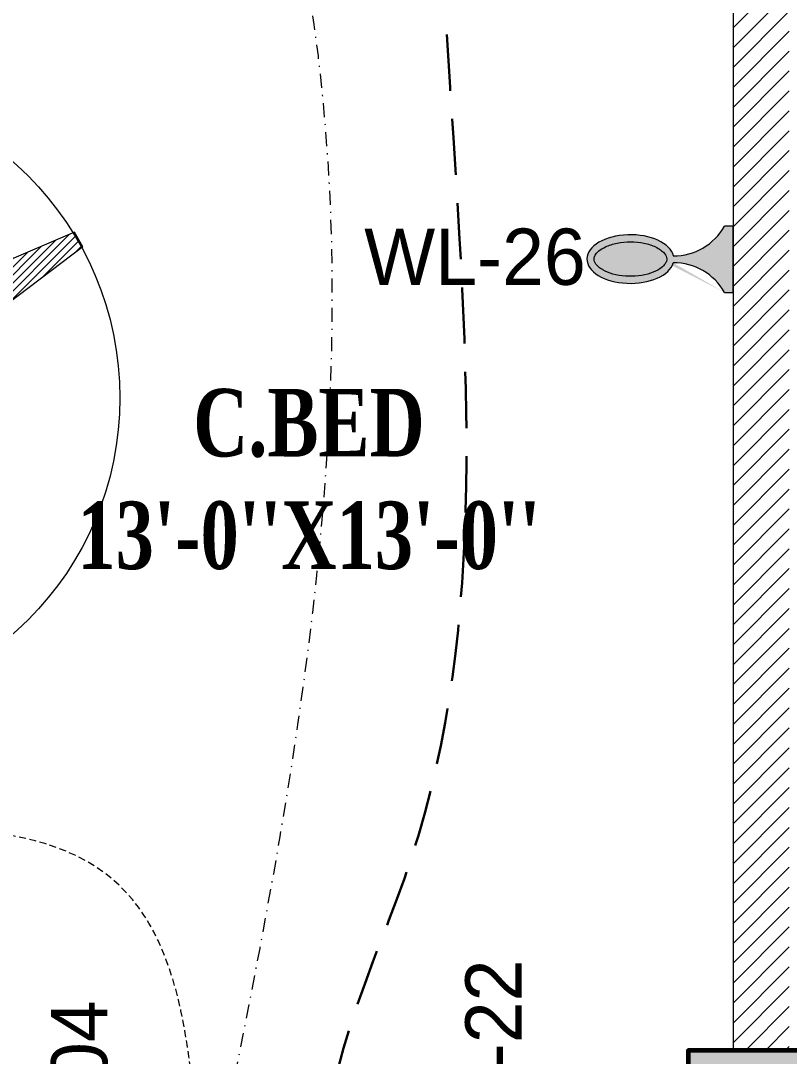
# Model space of a CAD drawing. Header units: inches. Extents: x 109699 to 44449955, y -10987 to 15824140.
# Drawn here: x 196516.4 to 196584.7, y -4169 to -4077.1 of the extents above; entities that cross this region are included whole.
import ezdxf

# ---------------------------------------------------------------- set-up
doc = ezdxf.new("R2010")
doc.units = ezdxf.units.IN
doc.header["$LTSCALE"] = 5
doc.header["$MEASUREMENT"] = 0
doc.linetypes.add('DASHDOT', pattern=[1, 0.5, -0.25, 0, -0.25])
doc.linetypes.add('DASHED2', pattern=[0.375, 0.25, -0.125])
doc.layers.get('0').update_dxf_attribs({"color": 123})
for name, color, linetype, lineweight in [('@NORMAL', 7, 'Continuous', 5), ('AC In', 244, 'DASHED2', 30), ('cloumn', 253, 'Continuous', 60), ('E-CF-Ceiling-Fan', 30, 'Continuous', 13), ('E-Con-Point', 5, 'DASHED2', 13), ('E-PB-Socket-5A', 203, 'Continuous', 13), ('E-RS', 12, 'Continuous', 30), ('E-WL-Wall-Light', 232, 'Continuous', 15), ('ha', 252, 'Continuous', 5), ('SB', 1, 'DASHDOT', 20), ('WALL-1', 8, 'Continuous', 9)]:
    doc.layers.add(name, color=color, linetype=linetype, lineweight=lineweight)
doc.layers.add('FURNITUR', color=7, linetype='Continuous', lineweight=5, true_color=0xe8e8e8)
doc.layers.add('T', color=8, linetype='Continuous')
doc.styles.get("Standard").update_dxf_attribs({"font": 'times.ttf'})
doc.styles.add('style2', font='ARIALN.TTF', dxfattribs={"width": 0.75, "height": 3})

# ---------------------------------------------------------------- blocks, each defined once
blk = doc.blocks.new('coloumn-01')
at = {"layer": 'ha'}
h = blk.add_hatch(dxfattribs=at)
h.set_pattern_fill('AR-CONC', color=256, scale=0.5)
h.set_pattern_definition([(49.99999999999999, (0, 0), (3.586300913003767, -0.3137606749129755), [0.375, -4.125]), (355, (0, 0), (-0.693756668065, 3.760960668500059), [0.3, -3.3]), (100.45144446, (0.298858405, -0.02614672), (2.89254423363556, 3.447199954843147), [0.3187009599999999, -3.505710559999999]), (46.18420000000001, (0, 1), (5.336206653357862, -0.8275964039653827), [0.5625, -6.1875]), (96.63563549, (0.444683725, 0.931033465), (4.673309728371142, 4.870593003872752), [0.47805171, -5.258568799999999]), (351.1841639899999, (0, 1), (4.673309725273866, 4.870593001349951), [0.45, -4.950000005]), (21, (0.5, 0.75), (2.984535260592308, -2.013094453326694), [0.375, -4.125]), (326.0000000000001, (0.5, 0.75), (1.216576659607909, 3.625750225234265), [0.3, -3.3]), (71.45144474, (0.74871127, 0.58224213), (4.201111883649856, 1.612655764031769), [0.31870095, -3.50571056]), (37.50000000000001, (0, 0), (0.06079927658645334, 1.664469269156557), [0, -3.26, 0, -3.35, 0, -3.3125]), (7.499999999999999, (0, 0), (1.315347687210743, 1.972058559411801), [0, -1.91, 0, -3.185, 0, -1.2625]), (327.5, (-1.115, 0), (2.669112180862045, -0.1127743586718988), [0, -1.25, 0, -3.9, 0, -5.175]), (317.5, (-1.615, 0), (2.915930846711931, 0.5005249116615886), [0, -1.625, 0, -2.59, 0, -3.675])])
h.paths.add_polyline_path([(32128.44739975178, -2546319.049243456), (32092.44739975178, -2546319.049243456), (32092.44739975178, -2546331.049243456), (32128.44739975178, -2546331.049243456)])
h.paths.add_polyline_path([(32128.44739975189, -2546617.132962178), (32098.44739975189, -2546617.132962178), (32098.44739975189, -2546629.132962178), (32128.44739975189, -2546629.132962178)])
h.paths.add_polyline_path([(31978.51966727065, -2546605.132962178), (31966.51966727065, -2546605.132962178), (31966.51966727065, -2546635.132962178), (31978.51966727065, -2546635.132962178)])
h.paths.add_polyline_path([(31821.20333333506, -2546605.132962178), (31809.20333333506, -2546605.132962178), (31809.20333333506, -2546635.132962178), (31821.20333333506, -2546635.132962178)])
h.paths.add_polyline_path([(31689.20328743063, -2546611.133238418), (31677.20328743063, -2546611.133238418), (31677.20328743063, -2546635.133238418), (31689.20328743063, -2546635.133238418)])
h.paths.add_polyline_path([(31417.20347832461, -2546611.132962178), (31405.20347832461, -2546611.132962178), (31405.20347832461, -2546635.132962178), (31417.20347832461, -2546635.132962178)])
h.paths.add_polyline_path([(31435.20347912709, -2546415.348983645), (31405.20347912709, -2546415.348983645), (31405.20347912709, -2546427.348983645), (31435.20347912709, -2546427.348983645)])
h.paths.add_polyline_path([(31633.74647668525, -2546415.348983645), (31603.74647668525, -2546415.348983645), (31603.74647668525, -2546427.348983645), (31633.74647668525, -2546427.348983645)])
h.paths.add_polyline_path([(31821.20245073218, -2546319.049243455), (31809.20245073218, -2546319.049243455), (31809.20245073218, -2546349.049243455), (31821.20245073218, -2546349.049243455)])
h.paths.add_polyline_path([(31996.51966727068, -2546319.049243455), (31966.51966727068, -2546319.049243455), (31966.51966727068, -2546331.049243455), (31996.51966727068, -2546331.049243455)])
h.paths.add_polyline_path([(31581.74648750067, -2546291.049243452), (31541.74648750067, -2546291.049243452), (31541.74648750067, -2546301.049243452), (31581.74648750067, -2546301.049243452)])
h.paths.add_polyline_path([(31485.74647668505, -2546261.049243452), (31475.74647668505, -2546261.049243452), (31475.74647668505, -2546301.049243452), (31485.74647668505, -2546301.049243452)])
h.paths.add_polyline_path([(31581.74648750064, -2546206.049278549), (31521.74648750064, -2546206.049278549), (31521.74648750064, -2546216.049243455), (31581.74648750064, -2546216.049243455)])
h.paths.add_polyline_path([(31435.20347595899, -2546206.049243455), (31405.20347595899, -2546206.049243455), (31405.20347595899, -2546218.049243455), (31435.20347595899, -2546218.049243455)])
h.paths.add_polyline_path([(31435.20347912709, -2546094.049243455), (31405.20347912709, -2546094.049243455), (31405.20347912709, -2546106.049243455), (31435.20347912709, -2546106.049243455)])
h.paths.add_polyline_path([(31583.74647668522, -2546094.049243455), (31547.74647668522, -2546094.049243455), (31547.74647668522, -2546106.049243455), (31583.74647668522, -2546106.049243455)])
h.paths.add_polyline_path([(31775.41359277777, -2546094.049243455), (31763.41359277777, -2546094.049243455), (31763.41359277777, -2546124.049243455), (31775.41359277777, -2546124.049243455)])
h.paths.add_polyline_path([(32059.80123907101, -2546094.049243455), (32047.80123907101, -2546094.049243455), (32047.80123907101, -2546124.049243455), (32059.80123907101, -2546124.049243455)])
h.paths.add_polyline_path([(32058.06771510976, -2545913.633020405), (32028.06771510976, -2545913.633020405), (32028.06771510976, -2545925.633020405), (32058.06771510976, -2545925.633020405)])
h.paths.add_polyline_path([(32048.06771510973, -2545722.712815279), (32036.06771510973, -2545722.712815279), (32036.06771510973, -2545746.712815279), (32048.06771510973, -2545746.712815279)])
h.paths.add_polyline_path([(31799.41359277774, -2545913.633020405), (31763.41359277774, -2545913.633020405), (31763.41359277774, -2545925.633020405), (31799.41359277774, -2545925.633020405)])
h.paths.add_polyline_path([(31591.53986684192, -2545945.049243456), (31561.31223659915, -2545945.049243456), (31561.31223659915, -2545957.049243456), (31591.53986684192, -2545957.049243456)])
h.paths.add_polyline_path([(31435.20347912709, -2545945.049243456), (31405.20347912709, -2545945.049243456), (31405.20347912709, -2545957.049243456), (31435.20347912709, -2545957.049243456)])
h.paths.add_polyline_path([(31429.2035252499, -2545715.383477275), (31405.2035252499, -2545715.383477275), (31405.2035252499, -2545727.383477275), (31429.2035252499, -2545727.383477275)])
h.paths.add_polyline_path([(31605.53986684192, -2545715.383237123), (31581.53986684192, -2545715.383237123), (31581.53986684192, -2545727.383237123), (31605.53986684192, -2545727.383237123)])
h.paths.add_polyline_path([(31775.41359277774, -2545711.610186095), (31763.41359277774, -2545711.610186095), (31763.41359277774, -2545735.610186095), (31775.41359277774, -2545735.610186095)])
at = {"layer": 'cloumn', "elevation": -16.88928691962001}
blk.add_lwpolyline([(31978.51966727065, -2546635.132962178), (31978.51966727065, -2546605.132962178), (31966.51966727065, -2546605.132962178), (31966.51966727065, -2546635.132962178)], close=True, dxfattribs=at)
blk = doc.blocks.new('1')
at = {"layer": 'E-CF-Ceiling-Fan', "linetype": 'ByBlock', "ltscale": 0.5}
h = blk.add_hatch(dxfattribs=at)
h.set_pattern_fill('ANSI31', color=256, scale=10)
h.set_pattern_definition([(45, (0, 0), (-0.8838834764831843, 0.8838834764831844), [])])
edge = h.paths.add_edge_path()
edge.add_line((209066.544903523, -13067.11685315647), (209064.6438415694, -13070.41407147769))
edge.add_line((209064.6438415694, -13070.41407147769), (209110.249472843, -13104.88204089217))
edge.add_ellipse((209112.0161950886, -13101.65334947437), major_axis=(2.602475337466696, 2.602475337466696), ratio=0.9999999999999906, start_angle=196.3127629962977, end_angle=268.2872464290007)
edge.add_line((209114.5397230216, -13104.33244681023), (209115.4849750511, -13102.69748638713))
edge.add_ellipse((209130.2442591997, -13106.24386666673), major_axis=(10.7334356491749, 10.7334356491749), ratio=0.9999999999981393, start_angle=88.44228272541869, end_angle=121.48902709430789, ccw=False)
edge.add_line((209119.806567247, -13095.22262044099), (209120.8528262952, -13093.41295266685))
edge.add_ellipse((209117.2719126632, -13092.56276837834), major_axis=(2.602475337466932, 2.602475337466932), ratio=0.9999999999995292, start_angle=301.6440633906456, end_angle=373.6185468234727)
edge.add_line((209119.1884486464, -13089.4206917419), (209066.544903523, -13067.11685315647))
edge = h.paths.add_edge_path()
edge.add_ellipse((209131.089283705, -13116.74145270932), major_axis=(2.633110768784475, 2.633110768784475), ratio=0.9999999999997597, start_angle=316.8297377331859, end_angle=387.8389618723904)
edge.add_line((209132.1880164829, -13113.18345735742), (209130.5488454061, -13113.22495130345))
edge.add_ellipse((209126.3035237661, -13098.2962790596), major_axis=(-10.97469841933177, 10.97469841933177), ratio=0.9999999999999191, start_angle=145.1951729281282, end_angle=150.8743574177565, ccw=False)
edge.add_ellipse((209126.3035237661, -13098.2962790596), major_axis=(-10.97469841933177, 10.97469841933177), ratio=0.9999999999999191, start_angle=122.4336804261327, end_angle=145.1951729281282, ccw=False)
edge.add_ellipse((209126.3035237661, -13098.2962790596), major_axis=(-10.97469841933177, 10.97469841933177), ratio=0.9999999999999191, start_angle=118.5749297277244, end_angle=122.4336804261327, ccw=False)
edge.add_line((209121.9149097344, -13113.18345735741), (209119.5749032555, -13113.18345735741))
edge.add_ellipse((209120.6314155011, -13116.70924926331), major_axis=(2.602635845509655, 2.602635845509654), ratio=0.9999999999987026, start_angle=61.6809744807266, end_angle=133.6503259141647)
edge.add_line((209116.9517537436, -13116.62255417043), (209123.9933819142, -13173.42733947012))
edge.add_line((209123.9933819142, -13173.42733947012), (209127.784032512, -13173.43690240765))
edge.add_line((209127.784032512, -13173.43690240765), (209134.8111659948, -13116.62255417052))
h.paths.add_polyline_path([(209119.8508739552, -13103.74154532349, 1), (209131.9120457831, -13103.74154532349, 1)])
edge = h.paths.add_edge_path()
edge.add_line((209187.3717421067, -13070.20410122277), (209185.4890127634, -13066.97304093389))
edge.add_line((209185.4890127634, -13066.97304093389), (209132.574471092, -13089.4206917419))
edge.add_ellipse((209134.4910070752, -13092.56276837834), major_axis=(-2.602475337469112, 2.602475337469112), ratio=0.9999999999994945, start_angle=-13.61854682341294, end_angle=58.35593660933898)
edge.add_line((209130.9100934432, -13093.41295266685), (209131.9563524914, -13095.22262044099))
edge.add_ellipse((209121.5186605386, -13106.24386666673), major_axis=(10.73343564915542, 10.73343564915542), ratio=0.999999999999095, start_angle=328.5109729056215, end_angle=361.55771727458557, ccw=False)
edge.add_line((209136.2779446873, -13102.69748638713), (209137.2231967167, -13104.33244681019))
edge.add_ellipse((209139.7467246498, -13101.65334947437), major_axis=(-2.602475337469201, 2.602475337469201), ratio=0.9999999999990601, start_angle=91.71275357099776, end_angle=163.2982999863874)
edge.add_line((209141.4914892536, -13104.89395933078), (209187.3717421067, -13070.20410122277))
at = {"layer": 'E-CF-Ceiling-Fan', "ltscale": 10}
for p, q in [((209064.6438415694, -13070.41407147769), (209066.544903523, -13067.11685315647)), ((209066.544903523, -13067.11685315647), (209119.1884486464, -13089.42069174189)), ((209185.4947354289, -13066.97061323832), (209132.574471092, -13089.42069174189)), ((209187.3717421067, -13070.20410122277), (209185.4890127634, -13066.97304093388)), ((209064.6438415694, -13070.41407147769), (209110.249472843, -13104.88204089212)), ((209187.3717421067, -13070.20410122277), (209141.4914892536, -13104.8939593308)), ((209119.8065672471, -13095.2226204409), (209120.8528262952, -13093.41295266684)), ((209131.9563524913, -13095.2226204409), (209130.9100934432, -13093.41295266684)), ((209121.1873655701, -13099.95559165538), (209119.1343670181, -13098.56426171081)), ((209130.5755541683, -13099.95559165538), (209132.6285527202, -13098.56426171081)), ((209120.0894197592, -13102.06218894969), (209118.0923406337, -13100.70875594979)), ((209131.6734999792, -13102.06218894969), (209133.6705791047, -13100.70875594979)), ((209114.5397230216, -13104.33244681025), (209115.484975051, -13102.69748638717)), ((209137.2231967167, -13104.33244681025), (209136.2779446873, -13102.69748638717)), ((209124.6292368371, -13109.64068966342), (209124.6292368371, -13112.08558296959)), ((209126.9897148455, -13109.6694233058), (209126.9897148455, -13112.08558296959)), ((209119.5749032554, -13113.18345735741), (209121.9149097344, -13113.18345735741)), ((209130.5488454059, -13113.22495130345), (209132.1880164829, -13113.18345735741)), ((209123.9933819142, -13173.42733947012), (209116.9517537436, -13116.62255417042)), ((209127.784032512, -13173.43690240765), (209134.8111659948, -13116.62255417039)), ((209127.784032512, -13173.43690240765), (209123.9933819142, -13173.42733947012))]:
    blk.add_line(p, q, dxfattribs=at)
for radius in [69.69809221428028, 6.030585913961706]:
    blk.add_circle((209125.8814598692, -13103.74154532349), radius, dxfattribs=at)
for centre, major_axis, ratio, start_param, end_param in [((209117.2719126632, -13092.56276837834), (2.602475337466931, 2.602475337466931), 0.9999999999995293, 5.264682075261256, 6.520873788586199), ((209134.4910070752, -13092.56276837834), (-2.602475337469112, 2.602475337469112), 0.9999999999994945, -0.2376884814055706, 1.018503231918061), ((209130.2442591997, -13106.24386666673), (10.7334356491749, 10.7334356491749), 0.9999999999981393, 1.543609031538261, 2.120383527840273), ((209122.7572162564, -13097.18760929776), (-2.740456939066795, 2.740456939066795), 0.9999999999999716, 0.4622372466417044, 1.148537865656782), ((209121.5186605386, -13106.24386666673), (10.73343564915542, 10.73343564915542), 0.999999999999095, 5.733598106132978, 6.310372602436297), ((209129.0057034835, -13097.18760929378), (-2.740456939069299, 2.740456939069299), 0.9999999999990347, 3.56385111362636, 4.25015173105463), ((209118.1560665238, -13104.58382336606), (2.740456939070688, 2.740456939070688), 0.9999999999982624, 0.801841786050358, 1.428905426830904), ((209133.6068532084, -13104.58382336598), (-2.740456939075534, 2.740456939075535), 0.999999999998016, -1.428905429243861, -0.8018417876198008), ((209112.0161950886, -13101.65334947437), (2.602475337466696, 2.602475337466696), 0.9999999999999905, 3.426304077972683, 4.682495791295461), ((209139.7467246498, -13101.65334947437), (-2.602475337469201, 2.602475337469201), 0.9999999999990602, 1.600689515884098, 2.85688122920773), ((209121.4571744064, -13109.85887499457), (-2.740456939059593, 2.740456939059593), 0.9999999999952948, 2.745104486731238, 3.314940694839574), ((209130.1617772753, -13109.85887499338), (2.740456939059473, 2.740456939059473), 0.9999999999984862, 2.968244612714574, 3.636223092052213), ((209120.6314155011, -13116.70924926331), (2.602635845509655, 2.602635845509654), 0.9999999999987026, 1.076536090527279, 2.332638233565674), ((209126.3035237661, -13098.2962790596), (-10.97469841933177, 10.97469841933177), 0.999999999999919, 2.069522934069694, 2.63325429377058), ((209131.089283705, -13116.74145270932), (2.633110768784475, 2.633110768784475), 0.9999999999997595, 5.52972209167421, 6.769066852189965)]:
    blk.add_ellipse(centre, major_axis=major_axis, ratio=ratio, start_param=start_param, end_param=end_param, dxfattribs=at)
blk = doc.blocks.new('E-W-LIGHT')
at = {"linetype": 'ByBlock', "ltscale": 0.5}
h = blk.add_hatch(color=256, dxfattribs=at)
h.dxf.hatch_style = 1
h.set_gradient(color1=(255, 255, 255), color2=(255, 255, 0), name='CYLINDER')
edge = h.paths.add_edge_path()
edge.add_spline(control_points=[(-96.71110423948552, 1.235367220396483), (-96.8976251288622, 1.235367220396483), (-97.08530367817384, 1.204590695443009), (-97.49532330615068, 1.060408411101338), (-97.71769888777162, 0.9452617532663472), (-98.18859363857634, 0.6007580769133996), (-98.4360601757027, 0.3712016227401077), (-98.9274233233457, -0.2076466389563343), (-99.17095937526851, -0.5565722783421756), (-99.79256403547286, -1.649000525487912), (-100.1403411294208, -2.496475964584042), (-100.6655547252501, -4.389078901701514), (-100.8435119435345, -5.433326140728264), (-100.996858843053, -7.577941591604359), (-100.9723680002039, -8.677864733885961), (-100.7253955626443, -10.7881619923927), (-100.5027117058065, -11.79805679996582), (-99.90205506231798, -13.59089832466863), (-99.52349327352754, -14.37265162368595), (-98.79708591162027, -15.46144462183512), (-98.46289770719719, -15.83531695936959), (-97.82402795464219, -16.37320808014224), (-97.52292902289115, -16.53708124557815), (-97.0332651008719, -16.69867335386745), (-96.83300356165012, -16.72444707740215), (-96.42760539585558, -16.70413243760904), (-96.21918910161975, -16.65733367471884), (-95.75858057275782, -16.45705756399432), (-95.50712660475898, -16.30138572900886), (-94.98330090317799, -15.85001415615693), (-94.71221849052682, -15.55449414506236), (-94.18744122004225, -14.82684639582039), (-93.93399672563008, -14.39521060388152), (-93.32240182252819, -13.09860869282319), (-93.0057716383552, -12.13470487732181), (-92.57508722519842, -10.03980369670334), (-92.46055768618565, -8.90959698224412), (-92.45565766659526, -6.646794607945969), (-92.56528275998282, -5.514732191470296), (-92.98715107886524, -3.412587944823316), (-93.29985699109132, -2.443281268231641), (-93.99092435031811, -0.9549615958549695), (-94.34810290115182, -0.3877643056552464), (-95.07582621573985, 0.4836147841888085), (-95.44374809115733, 0.7854262440646148), (-96.01798165069457, 1.105607693885873), (-96.24029005175481, 1.180327462172805), (-96.53763867025813, 1.228459302029147), (-96.62438560181026, 1.235367220396483), (-96.71110423948552, 1.235367220396483)], knot_values=[0, 0, 0, 0, 0.194197829587449, 0.194197829587449, 0.388395659174898, 0.388395659174898, 0.582593488762347, 0.582593488762347, 0.776791318349796, 0.776791318349796, 1.110216687407361, 1.110216687407361, 1.443642056464925, 1.443642056464925, 1.77706742552249, 1.77706742552249, 2.110492794580054, 2.110492794580054, 2.443918163637619, 2.443918163637619, 2.701496175378678, 2.701496175378678, 2.959074187119738, 2.959074187119738, 3.169612053741, 3.169612053741, 3.380149920362263, 3.380149920362263, 3.590687786983526, 3.590687786983526, 3.801225653604789, 3.801225653604789, 4.011763520226051, 4.011763520226051, 4.360140390670959, 4.360140390670959, 4.708517261115867, 4.708517261115867, 5.056894131560775, 5.056894131560775, 5.405271002005684, 5.405271002005684, 5.69307956715584, 5.69307956715584, 5.980888132305996, 5.980888132305996, 6.192897451070847, 6.192897451070847, 6.283185307179586, 6.283185307179586, 6.283185307179586, 6.283185307179586], degree=3, periodic=0)
at = {"layer": 'E-WL-Wall-Light', "linetype": 'ByBlock', "ltscale": 0.5}
h = blk.add_hatch(color=256, dxfattribs=at)
h.dxf.hatch_style = 1
edge = h.paths.add_edge_path()
edge.add_ellipse((-96.71110423948552, -7.740473765769313), major_axis=(0, 10.71660606041263), ratio=0.559300439547623, start_angle=187.7376784571124, end_angle=531.0374031504149)
edge.add_arc((-112.001170541625, -18.46997501720373), 14.35701343791298, -60.53601194170483, 0.5736542653427819, ccw=False)
edge.add_line((-104.9392941575301, -30.97012448799713), (-104.939294157532, -33.06572841662167))
edge.add_line((-104.939294157532, -33.06572841662167), (-88.60969415754215, -33.06572841666017))
edge.add_line((-88.60969415754215, -33.06572841666017), (-88.60969415754002, -30.97012448799946))
edge.add_arc((-81.54781777344922, -18.46997501720374), 14.35701343791298, 179.559619270027, 240.5360119417236, ccw=False)
edge = h.paths.add_edge_path(flags=16)
edge.add_spline(control_points=[(-96.71110423948552, 1.235367220396483), (-96.8976251288622, 1.235367220396483), (-97.08530367817384, 1.204590695443009), (-97.49532330615068, 1.060408411101338), (-97.71769888777162, 0.9452617532663472), (-98.18859363857634, 0.6007580769133996), (-98.4360601757027, 0.3712016227401077), (-98.9274233233457, -0.2076466389563343), (-99.17095937526851, -0.5565722783421756), (-99.79256403547286, -1.649000525487912), (-100.1403411294208, -2.496475964584042), (-100.6655547252501, -4.389078901701514), (-100.8435119435345, -5.433326140728264), (-100.996858843053, -7.577941591604359), (-100.9723680002039, -8.677864733885961), (-100.7253955626443, -10.7881619923927), (-100.5027117058065, -11.79805679996582), (-99.90205506231798, -13.59089832466863), (-99.52349327352754, -14.37265162368595), (-98.79708591162027, -15.46144462183512), (-98.46289770719719, -15.83531695936959), (-97.82402795464219, -16.37320808014224), (-97.52292902289115, -16.53708124557815), (-97.0332651008719, -16.69867335386745), (-96.83300356165012, -16.72444707740215), (-96.42760539585558, -16.70413243760904), (-96.21918910161975, -16.65733367471884), (-95.75858057275782, -16.45705756399432), (-95.50712660475898, -16.30138572900886), (-94.98330090317799, -15.85001415615693), (-94.71221849052682, -15.55449414506236), (-94.18744122004225, -14.82684639582039), (-93.93399672563008, -14.39521060388152), (-93.32240182252819, -13.09860869282319), (-93.0057716383552, -12.13470487732181), (-92.57508722519842, -10.03980369670334), (-92.46055768618565, -8.90959698224412), (-92.45565766659526, -6.646794607945969), (-92.56528275998282, -5.514732191470296), (-92.98715107886524, -3.412587944823316), (-93.29985699109132, -2.443281268231641), (-93.99092435031811, -0.9549615958549695), (-94.34810290115182, -0.3877643056552464), (-95.07582621573985, 0.4836147841888085), (-95.44374809115733, 0.7854262440646148), (-96.01798165069457, 1.105607693885873), (-96.24029005175481, 1.180327462172805), (-96.53763867025813, 1.228459302029147), (-96.62438560181026, 1.235367220396483), (-96.71110423948552, 1.235367220396483)], knot_values=[0, 0, 0, 0, 0.194197829587449, 0.194197829587449, 0.388395659174898, 0.388395659174898, 0.582593488762347, 0.582593488762347, 0.776791318349796, 0.776791318349796, 1.110216687407361, 1.110216687407361, 1.443642056464925, 1.443642056464925, 1.77706742552249, 1.77706742552249, 2.110492794580054, 2.110492794580054, 2.443918163637619, 2.443918163637619, 2.701496175378678, 2.701496175378678, 2.959074187119738, 2.959074187119738, 3.169612053741, 3.169612053741, 3.380149920362263, 3.380149920362263, 3.590687786983526, 3.590687786983526, 3.801225653604789, 3.801225653604789, 4.011763520226051, 4.011763520226051, 4.360140390670959, 4.360140390670959, 4.708517261115867, 4.708517261115867, 5.056894131560775, 5.056894131560775, 5.405271002005684, 5.405271002005684, 5.69307956715584, 5.69307956715584, 5.980888132305996, 5.980888132305996, 6.192897451070847, 6.192897451070847, 6.283185307179586, 6.283185307179586, 6.283185307179586, 6.283185307179586], degree=3, periodic=0)
for p, q in [((-104.9392941575301, -30.97012448799713), (-104.939294157532, -33.06572841662167)), ((-104.939294157532, -33.06572841662167), (-88.60969415754215, -33.06572841666017)), ((-88.60969415754215, -33.06572841666017), (-88.60969415754002, -30.97012448803655))]:
    blk.add_line(p, q)
at = {"linetype": 'ByBlock', "ltscale": 0.5}
for centre, start, end in [((-112.001170541625, -18.46997501720374), 299.4639880582952, 0.5736542653427851), ((-81.54781777344922, -18.46997501720374), 179.4263457346572, 240.5360119417045)]:
    blk.add_arc(centre, 14.35701343791298, start, end, dxfattribs=at)
blk.add_ellipse((-96.71110423948552, -7.740473765769313), major_axis=(0, 10.71660606041263), ratio=0.559300439547623, start_param=3.276640619127039, end_param=9.268351136215248, dxfattribs=at)
blk.add_open_spline([(-96.71110423948552, 1.235367220396483), (-96.8976251288622, 1.235367220396483), (-97.08530367817384, 1.204590695443009), (-97.49532330615068, 1.060408411101338), (-97.71769888777162, 0.9452617532663472), (-98.18859363857634, 0.6007580769133996), (-98.4360601757027, 0.3712016227401077), (-98.9274233233457, -0.2076466389563343), (-99.17095937526851, -0.5565722783421756), (-99.79256403547286, -1.649000525487912), (-100.1403411294208, -2.496475964584042), (-100.6655547252501, -4.389078901701514), (-100.8435119435345, -5.433326140728264), (-100.996858843053, -7.577941591604359), (-100.9723680002039, -8.677864733885961), (-100.7253955626443, -10.7881619923927), (-100.5027117058065, -11.79805679996582), (-99.90205506231798, -13.59089832466863), (-99.52349327352754, -14.37265162368595), (-98.79708591162027, -15.46144462183512), (-98.46289770719719, -15.83531695936959), (-97.82402795464219, -16.37320808014224), (-97.52292902289115, -16.53708124557815), (-97.0332651008719, -16.69867335386745), (-96.83300356165012, -16.72444707740215), (-96.42760539585558, -16.70413243760904), (-96.21918910161975, -16.65733367471884), (-95.75858057275782, -16.45705756399432), (-95.50712660475898, -16.30138572900886), (-94.98330090317799, -15.85001415615693), (-94.71221849052682, -15.55449414506236), (-94.18744122004225, -14.82684639582039), (-93.93399672563008, -14.39521060388152), (-93.32240182252819, -13.09860869282319), (-93.0057716383552, -12.13470487732181), (-92.57508722519842, -10.03980369670334), (-92.46055768618565, -8.90959698224412), (-92.45565766659526, -6.646794607945969), (-92.56528275998282, -5.514732191470296), (-92.98715107886524, -3.412587944823316), (-93.29985699109132, -2.443281268231641), (-93.99092435031811, -0.9549615958549695), (-94.34810290115182, -0.3877643056552464), (-95.07582621573985, 0.4836147841888085), (-95.44374809115733, 0.7854262440646148), (-96.01798165069457, 1.105607693885873), (-96.24029005175481, 1.180327462172805), (-96.53763867025813, 1.228459302029147), (-96.62438560181026, 1.235367220396483), (-96.71110423948552, 1.235367220396483)], degree=3, knots=[0, 0, 0, 0, 0.194197829587449, 0.194197829587449, 0.388395659174898, 0.388395659174898, 0.582593488762347, 0.582593488762347, 0.776791318349796, 0.776791318349796, 1.110216687407361, 1.110216687407361, 1.443642056464925, 1.443642056464925, 1.77706742552249, 1.77706742552249, 2.110492794580054, 2.110492794580054, 2.443918163637619, 2.443918163637619, 2.701496175378678, 2.701496175378678, 2.959074187119738, 2.959074187119738, 3.169612053741, 3.169612053741, 3.380149920362263, 3.380149920362263, 3.590687786983526, 3.590687786983526, 3.801225653604789, 3.801225653604789, 4.011763520226051, 4.011763520226051, 4.360140390670959, 4.360140390670959, 4.708517261115867, 4.708517261115867, 5.056894131560775, 5.056894131560775, 5.405271002005684, 5.405271002005684, 5.69307956715584, 5.69307956715584, 5.980888132305996, 5.980888132305996, 6.192897451070847, 6.192897451070847, 6.283185307179586, 6.283185307179586, 6.283185307179586, 6.283185307179586], dxfattribs=at)

msp = doc.modelspace()

# ---------------------------------------------------------------- hatches: boundary and pattern name
at = {"layer": '@NORMAL'}
h = msp.add_hatch(dxfattribs=at)
h.set_pattern_fill('ANSI31', scale=10, angle=-7.63333123551244e-14, style=0)
h.set_pattern_definition([(44.99999999999989, (142435.7827759019, 2531118.532197352), (-0.8838834764831833, 0.8838834764831855), [])])
h.paths.add_polyline_path([(196584.7367930825, -4028.007518244003), (196579.7367930825, -4028.007518244003), (196579.7367930825, -4168.507460016319), (196584.7367930825, -4168.507460016319)])

# ---------------------------------------------------------------- linework, layer by layer
at = {"layer": 'AC In', "ltscale": 4}
for points in [[(196307.8297171502, -3767.217604157297, 1.34720101745143), (196470.8971407607, -3800.853481064452), (196568.8501602315, -4023.805578286749), (196723.72265625, -4081.58984375, 0.2632158499592581), (196738.9502727254, -4085.077353768883, 0.2636725316083707), (196747.53515625, -4085.418729287976, -0.02144757909902495), (196752.3494874279, -4077.035875046248, 0.2632158499592663)], [(196309.0625, -3770.321839887185, 1.357551479428487), (196519.0722521292, -3899.963498570354, -0.2041998163280778), (196554.5898931054, -4082.977774671268), (196551.1661776879, -4151.370413504588), (196543.2431236631, -4183.461143316799, 0.1632158499592506), (196543.46484375, -4196.3828125, 0.1632158499592506), (196521.6649601266, -4189.007518243809, 0.1632158499592506)]]:
    msp.add_spline(points, degree=3, dxfattribs=at)
at = {"layer": 'E-Con-Point', "ltscale": 0.5}
for points in [[(196532.9001513942, -4035.807453057179), (196519.9381124855, -4038.847861957704, 0.9946472506889508), (196486.4449796494, -4035.792995726776, 0.1632158499592506), (196488.3058617281, -4060.989555083437, -0.02144757909902495), (196504.659269619, -4081.008192856381, 0.005765135350129076), (196498.0968736897, -4110.560117982124, -0.02144757909902495), (196432.5399422967, -4098.234422716752, 0.1364798966542367)], [(196532.3288987558, -4186.028721980703), (196525.8600352482, -4154.528895190615), (196457.6417814198, -4177.787392675284), (196457.6412428195, -4226.172898726254, 0.1715806327921996)]]:
    msp.add_spline(points, degree=3, dxfattribs=at)
at = {"layer": 'SB', "ltscale": 0.5}
for points in [[(196748.9860880825, -4166.867919371018, -0.02144757909902495), (196657.1113423192, -4070.37084475112), (196494.419021477, -3990.469826841244, -0.2286854745941795), (196458.9000402839, -3808.614921242366), (196307.2806941518, -3767.197737286692, 1.351851322454579)], [(196532.3288987558, -4186.028721980703), (196542.8844244224, -4080.199645221452), (196532.9001513942, -4035.807453057179), (196492.829946391, -3904.515970208176), (196453.050658763, -3805.54955321657), (196315.0410609562, -3767.080902115922, 1.357551479428487)], [(196631.1523197009, -4185.08309300102), (196629.4887915439, -4143.988357867405), (196617.3799730923, -4108.43851264269), (196631.9452048061, -4040.216177589971, 0.291434139944613), (196566.3188842582, -3991.310222487253), (196496.9176449129, -3839.400688226473, -0.06870740550734084), (196315.0410609562, -3767.080902115922, 1.357551479428487)], [(196621.2431236632, -4183.47382998071, 0.1914343817397253), (196626.703125, -4092.49609375), (196571.5234375, -4009.84765625), (196521.71484375, -3870.19921875), (196487.4609375, -3807.83984375), (196315.0410609562, -3767.080902115922, 1.357551479428392)]]:
    msp.add_spline(points, degree=3, dxfattribs=at)
at = {"layer": 'WALL-1'}
msp.add_line((196579.7367930825, -4028.007518244003, 0.2632158499592521), (196579.7367930825, -4168.507460016319, 0.2632158499592734), dxfattribs=at)

# ---------------------------------------------------------------- block references
at = {"layer": '@NORMAL'}
msp.add_blockref('coloumn-01', (164609.2171258143, 2542436.625502162, 16.96783934052013), dxfattribs=at)
at = {"layer": 'E-WL-Wall-Light', "xscale": 0.3601041968213394, "yscale": 0.3601041968213394, "zscale": 0.3601041968213394, "rotation": 89.99999999999997}
msp.add_blockref('E-W-LIGHT', (196567.8296855087, -4063.408587638769, 0.2632158499592627), dxfattribs=at)
at = {"layer": 'FURNITUR', "xscale": 0.4, "yscale": 0.4, "zscale": 0.4}
msp.add_blockref('1', (112847.0217110083, 1130.936500147271, 0.7374514697918428), dxfattribs=at)

# ---------------------------------------------------------------- texts
at = {"layer": 'E-PB-Socket-5A', "insert": (196560.9450317375, -4179.025542604373, 0.9946472506889508), "char_height": 5, "width": 24.08470202641911, "attachment_point": 7, "rotation": 89.99999999999989}
msp.add_mtext('{\\fCentury Gothic|b0|i0|c0|p34;PB-22}', dxfattribs=at)
at = {"layer": 'E-RS', "insert": (196519.13671875, -4164.06640625), "char_height": 5, "width": 24.08470202641911, "attachment_point": 3, "rotation": 90}
msp.add_mtext('{\\fCentury Gothic|b0|i0|c0|p34;RS-04}', dxfattribs=at)
at = {"layer": 'E-WL-Wall-Light', "insert": (196546.9581848018, -4095.527213841458, 0.2632158499592627), "char_height": 5, "width": 24.08470202641911, "attachment_point": 1}
msp.add_mtext('{\\fCentury Gothic|b0|i0|c0|p34;WL-26}', dxfattribs=at)
at = {"layer": 'T', "lineweight": 35, "insert": (196542.0487422869, -4125.851358201382, 0.0857903163960998), "char_height": 6, "width": 44.92537410357909, "attachment_point": 8, "style": 'style2'}
msp.add_mtext("{\\fRomantic|b1|i0|c2|p2;C.BED\\P13'-0''X13'-0''}", dxfattribs=at)

doc.saveas('drawing.dxf')
